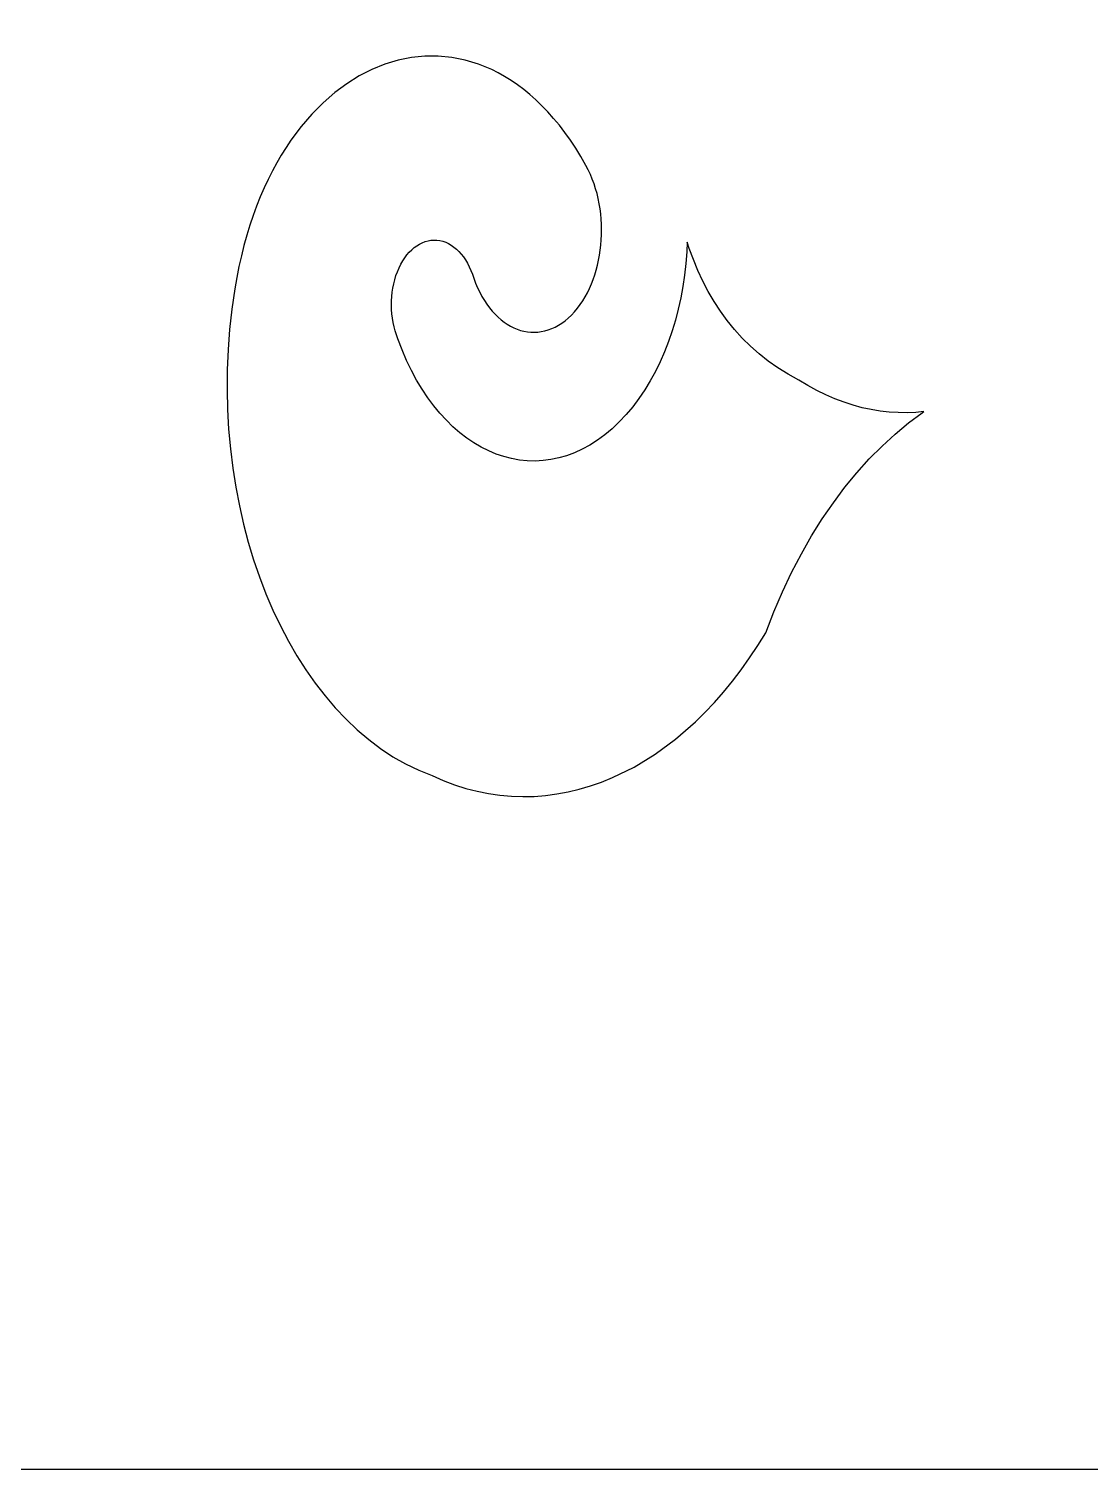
# Model space of a CAD drawing. Header units: centimetres. Extents: x -9.1 to 5.1, y -12.3 to 13.3.
# Drawn here: x -5.335 to -3.776, y 0.688 to 2.802 of the extents above; entities that cross this region are included whole.
import ezdxf

# ---------------------------------------------------------------- set-up
doc = ezdxf.new("R2010")
doc.units = ezdxf.units.CM
doc.header["$MEASUREMENT"] = 0
doc.layers.add('layer 1', color=7, linetype='Continuous')

msp = doc.modelspace()

# ---------------------------------------------------------------- linework, layer by layer
at = {"layer": 'layer 1', "color": 177}
for points, knots in [([(5.08841, 0.68839), (5.08841, 0.68839), (-9.09402, 0.68839), (-9.09402, 0.68839), (-9.09402, 0.68839), (-9.09402, 0.68839), (-9.09402, 13.34418), (-9.09402, 13.34418), (-9.09402, 13.34418), (-9.09402, 13.34418), (5.0911, 13.34418), (5.0911, 13.34418), (5.0911, 13.34418), (5.0911, 13.34418), (5.0911, 0.68839), (5.0911, 0.68839), (5.0911, 0.68839), (5.0911, 0.68839), (5.08841, 0.68839), (5.08841, 0.68839)], [0, 0, 0, 0, 0.1666667, 0.1666667, 0.1666667, 0.1666667, 0.3333333, 0.3333333, 0.3333333, 0.3333333, 0.5, 0.5, 0.5, 0.5, 0.6666667, 0.6666667, 0.6666667, 0.6666667, 1, 1, 1, 1]), ([(-4.02047, 2.24036), (-4.02047, 2.24036), (-4.02307, 2.23862), (-4.02307, 2.23862), (-4.02307, 2.23862), (-4.02307, 2.23862), (-4.04316, 2.22363), (-4.04316, 2.22363), (-4.04316, 2.22363), (-4.04316, 2.22363), (-4.06281, 2.20732), (-4.06281, 2.20732), (-4.06281, 2.20732), (-4.06281, 2.20732), (-4.08202, 2.18971), (-4.08202, 2.18971), (-4.08202, 2.18971), (-4.08202, 2.18971), (-4.10071, 2.17081), (-4.10071, 2.17081), (-4.10071, 2.17081), (-4.10071, 2.17081), (-4.11887, 2.15067), (-4.11887, 2.15067), (-4.11887, 2.15067), (-4.11887, 2.15067), (-4.13646, 2.12927), (-4.13646, 2.12927), (-4.13646, 2.12927), (-4.13646, 2.12927), (-4.15345, 2.10666), (-4.15345, 2.10666), (-4.15345, 2.10666), (-4.15345, 2.10666), (-4.16981, 2.08284), (-4.16981, 2.08284), (-4.16981, 2.08284), (-4.16981, 2.08284), (-4.18551, 2.05785), (-4.18551, 2.05785), (-4.18551, 2.05785), (-4.18551, 2.05785), (-4.20049, 2.03171), (-4.20049, 2.03171), (-4.20049, 2.03171), (-4.20049, 2.03171), (-4.21474, 2.00441), (-4.21474, 2.00441), (-4.21474, 2.00441), (-4.21474, 2.00441), (-4.22822, 1.97601), (-4.22822, 1.97601), (-4.22822, 1.97601), (-4.22822, 1.97601), (-4.2409, 1.9465), (-4.2409, 1.9465), (-4.2409, 1.9465), (-4.2409, 1.9465), (-4.25274, 1.91592), (-4.25274, 1.91592), (-4.25274, 1.91592), (-4.25274, 1.91592), (-4.26435, 1.89702), (-4.26435, 1.89702), (-4.26435, 1.89702), (-4.26435, 1.89702), (-4.27639, 1.87884), (-4.27639, 1.87884), (-4.27639, 1.87884), (-4.27639, 1.87884), (-4.28878, 1.86135), (-4.28878, 1.86135), (-4.28878, 1.86135), (-4.28878, 1.86135), (-4.30155, 1.8446), (-4.30155, 1.8446), (-4.30155, 1.8446), (-4.30155, 1.8446), (-4.31468, 1.82857), (-4.31468, 1.82857), (-4.31468, 1.82857), (-4.31468, 1.82857), (-4.32816, 1.81329), (-4.32816, 1.81329), (-4.32816, 1.81329), (-4.32816, 1.81329), (-4.34194, 1.79876), (-4.34194, 1.79876), (-4.34194, 1.79876), (-4.34194, 1.79876), (-4.35603, 1.78498), (-4.35603, 1.78498), (-4.35603, 1.78498), (-4.35603, 1.78498), (-4.38507, 1.75975), (-4.38507, 1.75975), (-4.38507, 1.75975), (-4.38507, 1.75975), (-4.41512, 1.73765), (-4.41512, 1.73765), (-4.41512, 1.73765), (-4.41512, 1.73765), (-4.44607, 1.71879), (-4.44607, 1.71879), (-4.44607, 1.71879), (-4.44607, 1.71879), (-4.47776, 1.70322), (-4.47776, 1.70322), (-4.47776, 1.70322), (-4.47776, 1.70322), (-4.49385, 1.69669), (-4.49385, 1.69669), (-4.49385, 1.69669), (-4.49385, 1.69669), (-4.51007, 1.69102), (-4.51007, 1.69102), (-4.51007, 1.69102), (-4.51007, 1.69102), (-4.52643, 1.68621), (-4.52643, 1.68621), (-4.52643, 1.68621), (-4.52643, 1.68621), (-4.54289, 1.68226), (-4.54289, 1.68226), (-4.54289, 1.68226), (-4.54289, 1.68226), (-4.55943, 1.6792), (-4.55943, 1.6792), (-4.55943, 1.6792), (-4.55943, 1.6792), (-4.57605, 1.67702), (-4.57605, 1.67702), (-4.57605, 1.67702), (-4.57605, 1.67702), (-4.59272, 1.67573), (-4.59272, 1.67573), (-4.59272, 1.67573), (-4.59272, 1.67573), (-4.60944, 1.67537), (-4.60944, 1.67537), (-4.60944, 1.67537), (-4.60944, 1.67537), (-4.62618, 1.67591), (-4.62618, 1.67591), (-4.62618, 1.67591), (-4.62618, 1.67591), (-4.64293, 1.67738), (-4.64293, 1.67738), (-4.64293, 1.67738), (-4.64293, 1.67738), (-4.65968, 1.67978), (-4.65968, 1.67978), (-4.65968, 1.67978), (-4.65968, 1.67978), (-4.67639, 1.68313), (-4.67639, 1.68313), (-4.67639, 1.68313), (-4.67639, 1.68313), (-4.69305, 1.68743), (-4.69305, 1.68743), (-4.69305, 1.68743), (-4.69305, 1.68743), (-4.70965, 1.69271), (-4.70965, 1.69271), (-4.70965, 1.69271), (-4.70965, 1.69271), (-4.72618, 1.69893), (-4.72618, 1.69893), (-4.72618, 1.69893), (-4.72618, 1.69893), (-4.74262, 1.70616), (-4.74262, 1.70616), (-4.74262, 1.70616), (-4.74262, 1.70616), (-4.76224, 1.71404), (-4.76224, 1.71404), (-4.76224, 1.71404), (-4.76224, 1.71404), (-4.78137, 1.7233), (-4.78137, 1.7233), (-4.78137, 1.7233), (-4.78137, 1.7233), (-4.79999, 1.73391), (-4.79999, 1.73391), (-4.79999, 1.73391), (-4.79999, 1.73391), (-4.81805, 1.74583), (-4.81805, 1.74583), (-4.81805, 1.74583), (-4.81805, 1.74583), (-4.83558, 1.75897), (-4.83558, 1.75897), (-4.83558, 1.75897), (-4.83558, 1.75897), (-4.85252, 1.77332), (-4.85252, 1.77332), (-4.85252, 1.77332), (-4.85252, 1.77332), (-4.86888, 1.78883), (-4.86888, 1.78883), (-4.86888, 1.78883), (-4.86888, 1.78883), (-4.88462, 1.80546), (-4.88462, 1.80546), (-4.88462, 1.80546), (-4.88462, 1.80546), (-4.89974, 1.82315), (-4.89974, 1.82315), (-4.89974, 1.82315), (-4.89974, 1.82315), (-4.91421, 1.84186), (-4.91421, 1.84186), (-4.91421, 1.84186), (-4.91421, 1.84186), (-4.92801, 1.86155), (-4.92801, 1.86155), (-4.92801, 1.86155), (-4.92801, 1.86155), (-4.94113, 1.88216), (-4.94113, 1.88216), (-4.94113, 1.88216), (-4.94113, 1.88216), (-4.95356, 1.90367), (-4.95356, 1.90367), (-4.95356, 1.90367), (-4.95356, 1.90367), (-4.96527, 1.92602), (-4.96527, 1.92602), (-4.96527, 1.92602), (-4.96527, 1.92602), (-4.97623, 1.94915), (-4.97623, 1.94915), (-4.97623, 1.94915), (-4.97623, 1.94915), (-4.98644, 1.97305), (-4.98644, 1.97305), (-4.98644, 1.97305), (-4.98644, 1.97305), (-4.99588, 1.99763), (-4.99588, 1.99763), (-4.99588, 1.99763), (-4.99588, 1.99763), (-5.00452, 2.02289), (-5.00452, 2.02289), (-5.00452, 2.02289), (-5.00452, 2.02289), (-5.01236, 2.04877), (-5.01236, 2.04877), (-5.01236, 2.04877), (-5.01236, 2.04877), (-5.01935, 2.0752), (-5.01935, 2.0752), (-5.01935, 2.0752), (-5.01935, 2.0752), (-5.02551, 2.10216), (-5.02551, 2.10216), (-5.02551, 2.10216), (-5.02551, 2.10216), (-5.03081, 2.12959), (-5.03081, 2.12959), (-5.03081, 2.12959), (-5.03081, 2.12959), (-5.0352, 2.15748), (-5.0352, 2.15748), (-5.0352, 2.15748), (-5.0352, 2.15748), (-5.03871, 2.18574), (-5.03871, 2.18574), (-5.03871, 2.18574), (-5.03871, 2.18574), (-5.04129, 2.21433), (-5.04129, 2.21433), (-5.04129, 2.21433), (-5.04129, 2.21433), (-5.04292, 2.24324), (-5.04292, 2.24324), (-5.04292, 2.24324), (-5.04292, 2.24324), (-5.0436, 2.27239), (-5.0436, 2.27239), (-5.0436, 2.27239), (-5.0436, 2.27239), (-5.04331, 2.30176), (-5.04331, 2.30176), (-5.04331, 2.30176), (-5.04331, 2.30176), (-5.04204, 2.33127), (-5.04204, 2.33127), (-5.04204, 2.33127), (-5.04204, 2.33127), (-5.03972, 2.3609), (-5.03972, 2.3609), (-5.03972, 2.3609), (-5.03972, 2.3609), (-5.0364, 2.39063), (-5.0364, 2.39063), (-5.0364, 2.39063), (-5.0364, 2.39063), (-5.03201, 2.42036), (-5.03201, 2.42036), (-5.03201, 2.42036), (-5.03201, 2.42036), (-5.0292, 2.43686), (-5.0292, 2.43686), (-5.0292, 2.43686), (-5.0292, 2.43686), (-5.02605, 2.45301), (-5.02605, 2.45301), (-5.02605, 2.45301), (-5.02605, 2.45301), (-5.02254, 2.46877), (-5.02254, 2.46877), (-5.02254, 2.46877), (-5.02254, 2.46877), (-5.01871, 2.48417), (-5.01871, 2.48417), (-5.01871, 2.48417), (-5.01871, 2.48417), (-5.01455, 2.49918), (-5.01455, 2.49918), (-5.01455, 2.49918), (-5.01455, 2.49918), (-5.01006, 2.51381), (-5.01006, 2.51381), (-5.01006, 2.51381), (-5.01006, 2.51381), (-5.00528, 2.52806), (-5.00528, 2.52806), (-5.00528, 2.52806), (-5.00528, 2.52806), (-5.00018, 2.54192), (-5.00018, 2.54192), (-5.00018, 2.54192), (-5.00018, 2.54192), (-4.9948, 2.55539), (-4.9948, 2.55539), (-4.9948, 2.55539), (-4.9948, 2.55539), (-4.98915, 2.56847), (-4.98915, 2.56847), (-4.98915, 2.56847), (-4.98915, 2.56847), (-4.98322, 2.58114), (-4.98322, 2.58114), (-4.98322, 2.58114), (-4.98322, 2.58114), (-4.97702, 2.59343), (-4.97702, 2.59343), (-4.97702, 2.59343), (-4.97702, 2.59343), (-4.97057, 2.6053), (-4.97057, 2.6053), (-4.97057, 2.6053), (-4.97057, 2.6053), (-4.96388, 2.61678), (-4.96388, 2.61678), (-4.96388, 2.61678), (-4.96388, 2.61678), (-4.95695, 2.62782), (-4.95695, 2.62782), (-4.95695, 2.62782), (-4.95695, 2.62782), (-4.9498, 2.63847), (-4.9498, 2.63847), (-4.9498, 2.63847), (-4.9498, 2.63847), (-4.93482, 2.65852), (-4.93482, 2.65852), (-4.93482, 2.65852), (-4.93482, 2.65852), (-4.91906, 2.67687), (-4.91906, 2.67687), (-4.91906, 2.67687), (-4.91906, 2.67687), (-4.90258, 2.6935), (-4.90258, 2.6935), (-4.90258, 2.6935), (-4.90258, 2.6935), (-4.88545, 2.7084), (-4.88545, 2.7084), (-4.88545, 2.7084), (-4.88545, 2.7084), (-4.86773, 2.72153), (-4.86773, 2.72153), (-4.86773, 2.72153), (-4.86773, 2.72153), (-4.8495, 2.73287), (-4.8495, 2.73287), (-4.8495, 2.73287), (-4.8495, 2.73287), (-4.83082, 2.74239), (-4.83082, 2.74239), (-4.83082, 2.74239), (-4.83082, 2.74239), (-4.8118, 2.75006), (-4.8118, 2.75006), (-4.8118, 2.75006), (-4.8118, 2.75006), (-4.79248, 2.75587), (-4.79248, 2.75587), (-4.79248, 2.75587), (-4.79248, 2.75587), (-4.77293, 2.75978), (-4.77293, 2.75978), (-4.77293, 2.75978), (-4.77293, 2.75978), (-4.75323, 2.76178), (-4.75323, 2.76178), (-4.75323, 2.76178), (-4.75323, 2.76178), (-4.73346, 2.76183), (-4.73346, 2.76183), (-4.73346, 2.76183), (-4.73346, 2.76183), (-4.71369, 2.75991), (-4.71369, 2.75991), (-4.71369, 2.75991), (-4.71369, 2.75991), (-4.69399, 2.756), (-4.69399, 2.756), (-4.69399, 2.756), (-4.69399, 2.756), (-4.67444, 2.75006), (-4.67444, 2.75006), (-4.67444, 2.75006), (-4.67444, 2.75006), (-4.65508, 2.74209), (-4.65508, 2.74209), (-4.65508, 2.74209), (-4.65508, 2.74209), (-4.64552, 2.73731), (-4.64552, 2.73731), (-4.64552, 2.73731), (-4.64552, 2.73731), (-4.63603, 2.73202), (-4.63603, 2.73202), (-4.63603, 2.73202), (-4.63603, 2.73202), (-4.62662, 2.72621), (-4.62662, 2.72621), (-4.62662, 2.72621), (-4.62662, 2.72621), (-4.61732, 2.71988), (-4.61732, 2.71988), (-4.61732, 2.71988), (-4.61732, 2.71988), (-4.60812, 2.713), (-4.60812, 2.713), (-4.60812, 2.713), (-4.60812, 2.713), (-4.59906, 2.7056), (-4.59906, 2.7056), (-4.59906, 2.7056), (-4.59906, 2.7056), (-4.5901, 2.69767), (-4.5901, 2.69767), (-4.5901, 2.69767), (-4.5901, 2.69767), (-4.58129, 2.68918), (-4.58129, 2.68918), (-4.58129, 2.68918), (-4.58129, 2.68918), (-4.57263, 2.68016), (-4.57263, 2.68016), (-4.57263, 2.68016), (-4.57263, 2.68016), (-4.5641, 2.67058), (-4.5641, 2.67058), (-4.5641, 2.67058), (-4.5641, 2.67058), (-4.55574, 2.66047), (-4.55574, 2.66047), (-4.55574, 2.66047), (-4.55574, 2.66047), (-4.54756, 2.6498), (-4.54756, 2.6498), (-4.54756, 2.6498), (-4.54756, 2.6498), (-4.53956, 2.63856), (-4.53956, 2.63856), (-4.53956, 2.63856), (-4.53956, 2.63856), (-4.53174, 2.62677), (-4.53174, 2.62677), (-4.53174, 2.62677), (-4.53174, 2.62677), (-4.52412, 2.61443), (-4.52412, 2.61443), (-4.52412, 2.61443), (-4.52412, 2.61443), (-4.51672, 2.6015), (-4.51672, 2.6015), (-4.51672, 2.6015), (-4.51672, 2.6015), (-4.51332, 2.59503), (-4.51332, 2.59503), (-4.51332, 2.59503), (-4.51332, 2.59503), (-4.5102, 2.58835), (-4.5102, 2.58835), (-4.5102, 2.58835), (-4.5102, 2.58835), (-4.50736, 2.58152), (-4.50736, 2.58152), (-4.50736, 2.58152), (-4.50736, 2.58152), (-4.50478, 2.57454), (-4.50478, 2.57454), (-4.50478, 2.57454), (-4.50478, 2.57454), (-4.50249, 2.56742), (-4.50249, 2.56742), (-4.50249, 2.56742), (-4.50249, 2.56742), (-4.50046, 2.56018), (-4.50046, 2.56018), (-4.50046, 2.56018), (-4.50046, 2.56018), (-4.49871, 2.55285), (-4.49871, 2.55285), (-4.49871, 2.55285), (-4.49871, 2.55285), (-4.49724, 2.54541), (-4.49724, 2.54541), (-4.49724, 2.54541), (-4.49724, 2.54541), (-4.49601, 2.53791), (-4.49601, 2.53791), (-4.49601, 2.53791), (-4.49601, 2.53791), (-4.49504, 2.53035), (-4.49504, 2.53035), (-4.49504, 2.53035), (-4.49504, 2.53035), (-4.49436, 2.52276), (-4.49436, 2.52276), (-4.49436, 2.52276), (-4.49436, 2.52276), (-4.49392, 2.51514), (-4.49392, 2.51514), (-4.49392, 2.51514), (-4.49392, 2.51514), (-4.49376, 2.5075), (-4.49376, 2.5075), (-4.49376, 2.5075), (-4.49376, 2.5075), (-4.49385, 2.49989), (-4.49385, 2.49989), (-4.49385, 2.49989), (-4.49385, 2.49989), (-4.49419, 2.49229), (-4.49419, 2.49229), (-4.49419, 2.49229), (-4.49419, 2.49229), (-4.49479, 2.48473), (-4.49479, 2.48473), (-4.49479, 2.48473), (-4.49479, 2.48473), (-4.49565, 2.47723), (-4.49565, 2.47723), (-4.49565, 2.47723), (-4.49565, 2.47723), (-4.49675, 2.46979), (-4.49675, 2.46979), (-4.49675, 2.46979), (-4.49675, 2.46979), (-4.49811, 2.46244), (-4.49811, 2.46244), (-4.49811, 2.46244), (-4.49811, 2.46244), (-4.49971, 2.45519), (-4.49971, 2.45519), (-4.49971, 2.45519), (-4.49971, 2.45519), (-4.50157, 2.44808), (-4.50157, 2.44808), (-4.50157, 2.44808), (-4.50157, 2.44808), (-4.50367, 2.44108), (-4.50367, 2.44108), (-4.50367, 2.44108), (-4.50367, 2.44108), (-4.50602, 2.43425), (-4.50602, 2.43425), (-4.50602, 2.43425), (-4.50602, 2.43425), (-4.50861, 2.42757), (-4.50861, 2.42757), (-4.50861, 2.42757), (-4.50861, 2.42757), (-4.51145, 2.42107), (-4.51145, 2.42107), (-4.51145, 2.42107), (-4.51145, 2.42107), (-4.51452, 2.41479), (-4.51452, 2.41479), (-4.51452, 2.41479), (-4.51452, 2.41479), (-4.51782, 2.40871), (-4.51782, 2.40871), (-4.51782, 2.40871), (-4.51782, 2.40871), (-4.52137, 2.40285), (-4.52137, 2.40285), (-4.52137, 2.40285), (-4.52137, 2.40285), (-4.52517, 2.39725), (-4.52517, 2.39725), (-4.52517, 2.39725), (-4.52517, 2.39725), (-4.52918, 2.3919), (-4.52918, 2.3919), (-4.52918, 2.3919), (-4.52918, 2.3919), (-4.53343, 2.38684), (-4.53343, 2.38684), (-4.53343, 2.38684), (-4.53343, 2.38684), (-4.53792, 2.38206), (-4.53792, 2.38206), (-4.53792, 2.38206), (-4.53792, 2.38206), (-4.54257, 2.37767), (-4.54257, 2.37767), (-4.54257, 2.37767), (-4.54257, 2.37767), (-4.54732, 2.37369), (-4.54732, 2.37369), (-4.54732, 2.37369), (-4.54732, 2.37369), (-4.55213, 2.37015), (-4.55213, 2.37015), (-4.55213, 2.37015), (-4.55213, 2.37015), (-4.55703, 2.36703), (-4.55703, 2.36703), (-4.55703, 2.36703), (-4.55703, 2.36703), (-4.56199, 2.36433), (-4.56199, 2.36433), (-4.56199, 2.36433), (-4.56199, 2.36433), (-4.567, 2.36204), (-4.567, 2.36204), (-4.567, 2.36204), (-4.567, 2.36204), (-4.57205, 2.36017), (-4.57205, 2.36017), (-4.57205, 2.36017), (-4.57205, 2.36017), (-4.57714, 2.35871), (-4.57714, 2.35871), (-4.57714, 2.35871), (-4.57714, 2.35871), (-4.58225, 2.35766), (-4.58225, 2.35766), (-4.58225, 2.35766), (-4.58225, 2.35766), (-4.58735, 2.35699), (-4.58735, 2.35699), (-4.58735, 2.35699), (-4.58735, 2.35699), (-4.59247, 2.35673), (-4.59247, 2.35673), (-4.59247, 2.35673), (-4.59247, 2.35673), (-4.59756, 2.35687), (-4.59756, 2.35687), (-4.59756, 2.35687), (-4.59756, 2.35687), (-4.60266, 2.35738), (-4.60266, 2.35738), (-4.60266, 2.35738), (-4.60266, 2.35738), (-4.6077, 2.35829), (-4.6077, 2.35829), (-4.6077, 2.35829), (-4.6077, 2.35829), (-4.61272, 2.35957), (-4.61272, 2.35957), (-4.61272, 2.35957), (-4.61272, 2.35957), (-4.61767, 2.36124), (-4.61767, 2.36124), (-4.61767, 2.36124), (-4.61767, 2.36124), (-4.62257, 2.36328), (-4.62257, 2.36328), (-4.62257, 2.36328), (-4.62257, 2.36328), (-4.62738, 2.36568), (-4.62738, 2.36568), (-4.62738, 2.36568), (-4.62738, 2.36568), (-4.63212, 2.36845), (-4.63212, 2.36845), (-4.63212, 2.36845), (-4.63212, 2.36845), (-4.63677, 2.37159), (-4.63677, 2.37159), (-4.63677, 2.37159), (-4.63677, 2.37159), (-4.64131, 2.37508), (-4.64131, 2.37508), (-4.64131, 2.37508), (-4.64131, 2.37508), (-4.64573, 2.37893), (-4.64573, 2.37893), (-4.64573, 2.37893), (-4.64573, 2.37893), (-4.65003, 2.38311), (-4.65003, 2.38311), (-4.65003, 2.38311), (-4.65003, 2.38311), (-4.65421, 2.38766), (-4.65421, 2.38766), (-4.65421, 2.38766), (-4.65421, 2.38766), (-4.65823, 2.39254), (-4.65823, 2.39254), (-4.65823, 2.39254), (-4.65823, 2.39254), (-4.66209, 2.39776), (-4.66209, 2.39776), (-4.66209, 2.39776), (-4.66209, 2.39776), (-4.66579, 2.40331), (-4.66579, 2.40331), (-4.66579, 2.40331), (-4.66579, 2.40331), (-4.66932, 2.4092), (-4.66932, 2.4092), (-4.66932, 2.4092), (-4.66932, 2.4092), (-4.67265, 2.41541), (-4.67265, 2.41541), (-4.67265, 2.41541), (-4.67265, 2.41541), (-4.67579, 2.42195), (-4.67579, 2.42195), (-4.67579, 2.42195), (-4.67579, 2.42195), (-4.67873, 2.42881), (-4.67873, 2.42881), (-4.67873, 2.42881), (-4.67873, 2.42881), (-4.68143, 2.43597), (-4.68143, 2.43597), (-4.68143, 2.43597), (-4.68143, 2.43597), (-4.68336, 2.4419), (-4.68336, 2.4419), (-4.68336, 2.4419), (-4.68336, 2.4419), (-4.68555, 2.44756), (-4.68555, 2.44756), (-4.68555, 2.44756), (-4.68555, 2.44756), (-4.68798, 2.45294), (-4.68798, 2.45294), (-4.68798, 2.45294), (-4.68798, 2.45294), (-4.69063, 2.45804), (-4.69063, 2.45804), (-4.69063, 2.45804), (-4.69063, 2.45804), (-4.69349, 2.46283), (-4.69349, 2.46283), (-4.69349, 2.46283), (-4.69349, 2.46283), (-4.69655, 2.46731), (-4.69655, 2.46731), (-4.69655, 2.46731), (-4.69655, 2.46731), (-4.6998, 2.47145), (-4.6998, 2.47145), (-4.6998, 2.47145), (-4.6998, 2.47145), (-4.70324, 2.47527), (-4.70324, 2.47527), (-4.70324, 2.47527), (-4.70324, 2.47527), (-4.70681, 2.47872), (-4.70681, 2.47872), (-4.70681, 2.47872), (-4.70681, 2.47872), (-4.71056, 2.4818), (-4.71056, 2.4818), (-4.71056, 2.4818), (-4.71056, 2.4818), (-4.71445, 2.4845), (-4.71445, 2.4845), (-4.71445, 2.4845), (-4.71445, 2.4845), (-4.71845, 2.48682), (-4.71845, 2.48682), (-4.71845, 2.48682), (-4.71845, 2.48682), (-4.72256, 2.48872), (-4.72256, 2.48872), (-4.72256, 2.48872), (-4.72256, 2.48872), (-4.72678, 2.4902), (-4.72678, 2.4902), (-4.72678, 2.4902), (-4.72678, 2.4902), (-4.7311, 2.49125), (-4.7311, 2.49125), (-4.7311, 2.49125), (-4.7311, 2.49125), (-4.73547, 2.49186), (-4.73547, 2.49186), (-4.73547, 2.49186), (-4.73547, 2.49186), (-4.73987, 2.49201), (-4.73987, 2.49201), (-4.73987, 2.49201), (-4.73987, 2.49201), (-4.74423, 2.4917), (-4.74423, 2.4917), (-4.74423, 2.4917), (-4.74423, 2.4917), (-4.74854, 2.49096), (-4.74854, 2.49096), (-4.74854, 2.49096), (-4.74854, 2.49096), (-4.75277, 2.48978), (-4.75277, 2.48978), (-4.75277, 2.48978), (-4.75277, 2.48978), (-4.75693, 2.48817), (-4.75693, 2.48817), (-4.75693, 2.48817), (-4.75693, 2.48817), (-4.76099, 2.48615), (-4.76099, 2.48615), (-4.76099, 2.48615), (-4.76099, 2.48615), (-4.76496, 2.48373), (-4.76496, 2.48373), (-4.76496, 2.48373), (-4.76496, 2.48373), (-4.76877, 2.48093), (-4.76877, 2.48093), (-4.76877, 2.48093), (-4.76877, 2.48093), (-4.77247, 2.47773), (-4.77247, 2.47773), (-4.77247, 2.47773), (-4.77247, 2.47773), (-4.77602, 2.47418), (-4.77602, 2.47418), (-4.77602, 2.47418), (-4.77602, 2.47418), (-4.7794, 2.47025), (-4.7794, 2.47025), (-4.7794, 2.47025), (-4.7794, 2.47025), (-4.78262, 2.46598), (-4.78262, 2.46598), (-4.78262, 2.46598), (-4.78262, 2.46598), (-4.78563, 2.46138), (-4.78563, 2.46138), (-4.78563, 2.46138), (-4.78563, 2.46138), (-4.78845, 2.45644), (-4.78845, 2.45644), (-4.78845, 2.45644), (-4.78845, 2.45644), (-4.79105, 2.45121), (-4.79105, 2.45121), (-4.79105, 2.45121), (-4.79105, 2.45121), (-4.79344, 2.44565), (-4.79344, 2.44565), (-4.79344, 2.44565), (-4.79344, 2.44565), (-4.79555, 2.43986), (-4.79555, 2.43986), (-4.79555, 2.43986), (-4.79555, 2.43986), (-4.79738, 2.43391), (-4.79738, 2.43391), (-4.79738, 2.43391), (-4.79738, 2.43391), (-4.79891, 2.42785), (-4.79891, 2.42785), (-4.79891, 2.42785), (-4.79891, 2.42785), (-4.80015, 2.42166), (-4.80015, 2.42166), (-4.80015, 2.42166), (-4.80015, 2.42166), (-4.80111, 2.41539), (-4.80111, 2.41539), (-4.80111, 2.41539), (-4.80111, 2.41539), (-4.80179, 2.40906), (-4.80179, 2.40906), (-4.80179, 2.40906), (-4.80179, 2.40906), (-4.80218, 2.40269), (-4.80218, 2.40269), (-4.80218, 2.40269), (-4.80218, 2.40269), (-4.80226, 2.3963), (-4.80226, 2.3963), (-4.80226, 2.3963), (-4.80226, 2.3963), (-4.80209, 2.38991), (-4.80209, 2.38991), (-4.80209, 2.38991), (-4.80209, 2.38991), (-4.8016, 2.38355), (-4.8016, 2.38355), (-4.8016, 2.38355), (-4.8016, 2.38355), (-4.80083, 2.37724), (-4.80083, 2.37724), (-4.80083, 2.37724), (-4.80083, 2.37724), (-4.79979, 2.37102), (-4.79979, 2.37102), (-4.79979, 2.37102), (-4.79979, 2.37102), (-4.79844, 2.36487), (-4.79844, 2.36487), (-4.79844, 2.36487), (-4.79844, 2.36487), (-4.79681, 2.35886), (-4.79681, 2.35886), (-4.79681, 2.35886), (-4.79681, 2.35886), (-4.79491, 2.35297), (-4.79491, 2.35297), (-4.79491, 2.35297), (-4.79491, 2.35297), (-4.7927, 2.34726), (-4.7927, 2.34726), (-4.7927, 2.34726), (-4.7927, 2.34726), (-4.78655, 2.33102), (-4.78655, 2.33102), (-4.78655, 2.33102), (-4.78655, 2.33102), (-4.77992, 2.3155), (-4.77992, 2.3155), (-4.77992, 2.3155), (-4.77992, 2.3155), (-4.77282, 2.30071), (-4.77282, 2.30071), (-4.77282, 2.30071), (-4.77282, 2.30071), (-4.76527, 2.28664), (-4.76527, 2.28664), (-4.76527, 2.28664), (-4.76527, 2.28664), (-4.75729, 2.2733), (-4.75729, 2.2733), (-4.75729, 2.2733), (-4.75729, 2.2733), (-4.74891, 2.26073), (-4.74891, 2.26073), (-4.74891, 2.26073), (-4.74891, 2.26073), (-4.74016, 2.24891), (-4.74016, 2.24891), (-4.74016, 2.24891), (-4.74016, 2.24891), (-4.73105, 2.23784), (-4.73105, 2.23784), (-4.73105, 2.23784), (-4.73105, 2.23784), (-4.72162, 2.22757), (-4.72162, 2.22757), (-4.72162, 2.22757), (-4.72162, 2.22757), (-4.71187, 2.21807), (-4.71187, 2.21807), (-4.71187, 2.21807), (-4.71187, 2.21807), (-4.70184, 2.20936), (-4.70184, 2.20936), (-4.70184, 2.20936), (-4.70184, 2.20936), (-4.69156, 2.20145), (-4.69156, 2.20145), (-4.69156, 2.20145), (-4.69156, 2.20145), (-4.68105, 2.19436), (-4.68105, 2.19436), (-4.68105, 2.19436), (-4.68105, 2.19436), (-4.67032, 2.18809), (-4.67032, 2.18809), (-4.67032, 2.18809), (-4.67032, 2.18809), (-4.6594, 2.18263), (-4.6594, 2.18263), (-4.6594, 2.18263), (-4.6594, 2.18263), (-4.64832, 2.17803), (-4.64832, 2.17803), (-4.64832, 2.17803), (-4.64832, 2.17803), (-4.63708, 2.17425), (-4.63708, 2.17425), (-4.63708, 2.17425), (-4.63708, 2.17425), (-4.62575, 2.17134), (-4.62575, 2.17134), (-4.62575, 2.17134), (-4.62575, 2.17134), (-4.61431, 2.16929), (-4.61431, 2.16929), (-4.61431, 2.16929), (-4.61431, 2.16929), (-4.60281, 2.16811), (-4.60281, 2.16811), (-4.60281, 2.16811), (-4.60281, 2.16811), (-4.59125, 2.16781), (-4.59125, 2.16781), (-4.59125, 2.16781), (-4.59125, 2.16781), (-4.57966, 2.1684), (-4.57966, 2.1684), (-4.57966, 2.1684), (-4.57966, 2.1684), (-4.56809, 2.1699), (-4.56809, 2.1699), (-4.56809, 2.1699), (-4.56809, 2.1699), (-4.55653, 2.17229), (-4.55653, 2.17229), (-4.55653, 2.17229), (-4.55653, 2.17229), (-4.54502, 2.1756), (-4.54502, 2.1756), (-4.54502, 2.1756), (-4.54502, 2.1756), (-4.53358, 2.17985), (-4.53358, 2.17985), (-4.53358, 2.17985), (-4.53358, 2.17985), (-4.52223, 2.18501), (-4.52223, 2.18501), (-4.52223, 2.18501), (-4.52223, 2.18501), (-4.51101, 2.19112), (-4.51101, 2.19112), (-4.51101, 2.19112), (-4.51101, 2.19112), (-4.49992, 2.19819), (-4.49992, 2.19819), (-4.49992, 2.19819), (-4.49992, 2.19819), (-4.489, 2.20621), (-4.489, 2.20621), (-4.489, 2.20621), (-4.489, 2.20621), (-4.47825, 2.21521), (-4.47825, 2.21521), (-4.47825, 2.21521), (-4.47825, 2.21521), (-4.46773, 2.22518), (-4.46773, 2.22518), (-4.46773, 2.22518), (-4.46773, 2.22518), (-4.45758, 2.23598), (-4.45758, 2.23598), (-4.45758, 2.23598), (-4.45758, 2.23598), (-4.44795, 2.24746), (-4.44795, 2.24746), (-4.44795, 2.24746), (-4.44795, 2.24746), (-4.43886, 2.25955), (-4.43886, 2.25955), (-4.43886, 2.25955), (-4.43886, 2.25955), (-4.43027, 2.27225), (-4.43027, 2.27225), (-4.43027, 2.27225), (-4.43027, 2.27225), (-4.42223, 2.28549), (-4.42223, 2.28549), (-4.42223, 2.28549), (-4.42223, 2.28549), (-4.41475, 2.29926), (-4.41475, 2.29926), (-4.41475, 2.29926), (-4.41475, 2.29926), (-4.40777, 2.31351), (-4.40777, 2.31351), (-4.40777, 2.31351), (-4.40777, 2.31351), (-4.40137, 2.32821), (-4.40137, 2.32821), (-4.40137, 2.32821), (-4.40137, 2.32821), (-4.3955, 2.34332), (-4.3955, 2.34332), (-4.3955, 2.34332), (-4.3955, 2.34332), (-4.39017, 2.35882), (-4.39017, 2.35882), (-4.39017, 2.35882), (-4.39017, 2.35882), (-4.38541, 2.37464), (-4.38541, 2.37464), (-4.38541, 2.37464), (-4.38541, 2.37464), (-4.38121, 2.39078), (-4.38121, 2.39078), (-4.38121, 2.39078), (-4.38121, 2.39078), (-4.37757, 2.40717), (-4.37757, 2.40717), (-4.37757, 2.40717), (-4.37757, 2.40717), (-4.3745, 2.42381), (-4.3745, 2.42381), (-4.3745, 2.42381), (-4.3745, 2.42381), (-4.37199, 2.44065), (-4.37199, 2.44065), (-4.37199, 2.44065), (-4.37199, 2.44065), (-4.37005, 2.45763), (-4.37005, 2.45763), (-4.37005, 2.45763), (-4.37005, 2.45763), (-4.36869, 2.47475), (-4.36869, 2.47475), (-4.36869, 2.47475), (-4.36869, 2.47475), (-4.36804, 2.48903), (-4.36804, 2.48903), (-4.36804, 2.48903), (-4.36804, 2.48903), (-4.36498, 2.47957), (-4.36498, 2.47957), (-4.36498, 2.47957), (-4.36498, 2.47957), (-4.35895, 2.46328), (-4.35895, 2.46328), (-4.35895, 2.46328), (-4.35895, 2.46328), (-4.3523, 2.44734), (-4.3523, 2.44734), (-4.3523, 2.44734), (-4.3523, 2.44734), (-4.34502, 2.43178), (-4.34502, 2.43178), (-4.34502, 2.43178), (-4.34502, 2.43178), (-4.33705, 2.41665), (-4.33705, 2.41665), (-4.33705, 2.41665), (-4.33705, 2.41665), (-4.32844, 2.40195), (-4.32844, 2.40195), (-4.32844, 2.40195), (-4.32844, 2.40195), (-4.31917, 2.38774), (-4.31917, 2.38774), (-4.31917, 2.38774), (-4.31917, 2.38774), (-4.30921, 2.37403), (-4.30921, 2.37403), (-4.30921, 2.37403), (-4.30921, 2.37403), (-4.29857, 2.36087), (-4.29857, 2.36087), (-4.29857, 2.36087), (-4.29857, 2.36087), (-4.28725, 2.34828), (-4.28725, 2.34828), (-4.28725, 2.34828), (-4.28725, 2.34828), (-4.27522, 2.3363), (-4.27522, 2.3363), (-4.27522, 2.3363), (-4.27522, 2.3363), (-4.26248, 2.32496), (-4.26248, 2.32496), (-4.26248, 2.32496), (-4.26248, 2.32496), (-4.24903, 2.31429), (-4.24903, 2.31429), (-4.24903, 2.31429), (-4.24903, 2.31429), (-4.23485, 2.30431), (-4.23485, 2.30431), (-4.23485, 2.30431), (-4.23485, 2.30431), (-4.21998, 2.29507), (-4.21998, 2.29507), (-4.21998, 2.29507), (-4.21998, 2.29507), (-4.20434, 2.28661), (-4.20434, 2.28661), (-4.20434, 2.28661), (-4.20434, 2.28661), (-4.19107, 2.27854), (-4.19107, 2.27854), (-4.19107, 2.27854), (-4.19107, 2.27854), (-4.17777, 2.27124), (-4.17777, 2.27124), (-4.17777, 2.27124), (-4.17777, 2.27124), (-4.16444, 2.26472), (-4.16444, 2.26472), (-4.16444, 2.26472), (-4.16444, 2.26472), (-4.15113, 2.25894), (-4.15113, 2.25894), (-4.15113, 2.25894), (-4.15113, 2.25894), (-4.13779, 2.25392), (-4.13779, 2.25392), (-4.13779, 2.25392), (-4.13779, 2.25392), (-4.12448, 2.24963), (-4.12448, 2.24963), (-4.12448, 2.24963), (-4.12448, 2.24963), (-4.11121, 2.24606), (-4.11121, 2.24606), (-4.11121, 2.24606), (-4.11121, 2.24606), (-4.09793, 2.24321), (-4.09793, 2.24321), (-4.09793, 2.24321), (-4.09793, 2.24321), (-4.08471, 2.24106), (-4.08471, 2.24106), (-4.08471, 2.24106), (-4.08471, 2.24106), (-4.07153, 2.23959), (-4.07153, 2.23959), (-4.07153, 2.23959), (-4.07153, 2.23959), (-4.05842, 2.23881), (-4.05842, 2.23881), (-4.05842, 2.23881), (-4.05842, 2.23881), (-4.04538, 2.23869), (-4.04538, 2.23869), (-4.04538, 2.23869), (-4.04538, 2.23869), (-4.03241, 2.23924), (-4.03241, 2.23924), (-4.03241, 2.23924), (-4.03241, 2.23924), (-4.02047, 2.24036), (-4.02047, 2.24036)], [0, 0, 0, 0, 0.0031646, 0.0031646, 0.0031646, 0.0031646, 0.0063291, 0.0063291, 0.0063291, 0.0063291, 0.0094937, 0.0094937, 0.0094937, 0.0094937, 0.0126582, 0.0126582, 0.0126582, 0.0126582, 0.0158228, 0.0158228, 0.0158228, 0.0158228, 0.0189873, 0.0189873, 0.0189873, 0.0189873, 0.0221519, 0.0221519, 0.0221519, 0.0221519, 0.0253165, 0.0253165, 0.0253165, 0.0253165, 0.028481, 0.028481, 0.028481, 0.028481, 0.0316456, 0.0316456, 0.0316456, 0.0316456, 0.0348101, 0.0348101, 0.0348101, 0.0348101, 0.0379747, 0.0379747, 0.0379747, 0.0379747, 0.0411392, 0.0411392, 0.0411392, 0.0411392, 0.0443038, 0.0443038, 0.0443038, 0.0443038, 0.0474684, 0.0474684, 0.0474684, 0.0474684, 0.0506329, 0.0506329, 0.0506329, 0.0506329, 0.0537975, 0.0537975, 0.0537975, 0.0537975, 0.056962, 0.056962, 0.056962, 0.056962, 0.0601266, 0.0601266, 0.0601266, 0.0601266, 0.0632911, 0.0632911, 0.0632911, 0.0632911, 0.0664557, 0.0664557, 0.0664557, 0.0664557, 0.0696203, 0.0696203, 0.0696203, 0.0696203, 0.0727848, 0.0727848, 0.0727848, 0.0727848, 0.0759494, 0.0759494, 0.0759494, 0.0759494, 0.0791139, 0.0791139, 0.0791139, 0.0791139, 0.0822785, 0.0822785, 0.0822785, 0.0822785, 0.085443, 0.085443, 0.085443, 0.085443, 0.0886076, 0.0886076, 0.0886076, 0.0886076, 0.0917722, 0.0917722, 0.0917722, 0.0917722, 0.0949367, 0.0949367, 0.0949367, 0.0949367, 0.0981013, 0.0981013, 0.0981013, 0.0981013, 0.1012658, 0.1012658, 0.1012658, 0.1012658, 0.1044304, 0.1044304, 0.1044304, 0.1044304, 0.1075949, 0.1075949, 0.1075949, 0.1075949, 0.1107595, 0.1107595, 0.1107595, 0.1107595, 0.1139241, 0.1139241, 0.1139241, 0.1139241, 0.1170886, 0.1170886, 0.1170886, 0.1170886, 0.1202532, 0.1202532, 0.1202532, 0.1202532, 0.1234177, 0.1234177, 0.1234177, 0.1234177, 0.1265823, 0.1265823, 0.1265823, 0.1265823, 0.1297468, 0.1297468, 0.1297468, 0.1297468, 0.1329114, 0.1329114, 0.1329114, 0.1329114, 0.1360759, 0.1360759, 0.1360759, 0.1360759, 0.1392405, 0.1392405, 0.1392405, 0.1392405, 0.1424051, 0.1424051, 0.1424051, 0.1424051, 0.1455696, 0.1455696, 0.1455696, 0.1455696, 0.1487342, 0.1487342, 0.1487342, 0.1487342, 0.1518987, 0.1518987, 0.1518987, 0.1518987, 0.1550633, 0.1550633, 0.1550633, 0.1550633, 0.1582278, 0.1582278, 0.1582278, 0.1582278, 0.1613924, 0.1613924, 0.1613924, 0.1613924, 0.164557, 0.164557, 0.164557, 0.164557, 0.1677215, 0.1677215, 0.1677215, 0.1677215, 0.1708861, 0.1708861, 0.1708861, 0.1708861, 0.1740506, 0.1740506, 0.1740506, 0.1740506, 0.1772152, 0.1772152, 0.1772152, 0.1772152, 0.1803797, 0.1803797, 0.1803797, 0.1803797, 0.1835443, 0.1835443, 0.1835443, 0.1835443, 0.1867089, 0.1867089, 0.1867089, 0.1867089, 0.1898734, 0.1898734, 0.1898734, 0.1898734, 0.193038, 0.193038, 0.193038, 0.193038, 0.1962025, 0.1962025, 0.1962025, 0.1962025, 0.1993671, 0.1993671, 0.1993671, 0.1993671, 0.2025316, 0.2025316, 0.2025316, 0.2025316, 0.2056962, 0.2056962, 0.2056962, 0.2056962, 0.2088608, 0.2088608, 0.2088608, 0.2088608, 0.2120253, 0.2120253, 0.2120253, 0.2120253, 0.2151899, 0.2151899, 0.2151899, 0.2151899, 0.2183544, 0.2183544, 0.2183544, 0.2183544, 0.221519, 0.221519, 0.221519, 0.221519, 0.2246835, 0.2246835, 0.2246835, 0.2246835, 0.2278481, 0.2278481, 0.2278481, 0.2278481, 0.2310127, 0.2310127, 0.2310127, 0.2310127, 0.2341772, 0.2341772, 0.2341772, 0.2341772, 0.2373418, 0.2373418, 0.2373418, 0.2373418, 0.2405063, 0.2405063, 0.2405063, 0.2405063, 0.2436709, 0.2436709, 0.2436709, 0.2436709, 0.2468354, 0.2468354, 0.2468354, 0.2468354, 0.25, 0.25, 0.25, 0.25, 0.2531646, 0.2531646, 0.2531646, 0.2531646, 0.2563291, 0.2563291, 0.2563291, 0.2563291, 0.2594937, 0.2594937, 0.2594937, 0.2594937, 0.2626582, 0.2626582, 0.2626582, 0.2626582, 0.2658228, 0.2658228, 0.2658228, 0.2658228, 0.2689873, 0.2689873, 0.2689873, 0.2689873, 0.2721519, 0.2721519, 0.2721519, 0.2721519, 0.2753165, 0.2753165, 0.2753165, 0.2753165, 0.278481, 0.278481, 0.278481, 0.278481, 0.2816456, 0.2816456, 0.2816456, 0.2816456, 0.2848101, 0.2848101, 0.2848101, 0.2848101, 0.2879747, 0.2879747, 0.2879747, 0.2879747, 0.2911392, 0.2911392, 0.2911392, 0.2911392, 0.2943038, 0.2943038, 0.2943038, 0.2943038, 0.2974684, 0.2974684, 0.2974684, 0.2974684, 0.3006329, 0.3006329, 0.3006329, 0.3006329, 0.3037975, 0.3037975, 0.3037975, 0.3037975, 0.306962, 0.306962, 0.306962, 0.306962, 0.3101266, 0.3101266, 0.3101266, 0.3101266, 0.3132911, 0.3132911, 0.3132911, 0.3132911, 0.3164557, 0.3164557, 0.3164557, 0.3164557, 0.3196203, 0.3196203, 0.3196203, 0.3196203, 0.3227848, 0.3227848, 0.3227848, 0.3227848, 0.3259494, 0.3259494, 0.3259494, 0.3259494, 0.3291139, 0.3291139, 0.3291139, 0.3291139, 0.3322785, 0.3322785, 0.3322785, 0.3322785, 0.335443, 0.335443, 0.335443, 0.335443, 0.3386076, 0.3386076, 0.3386076, 0.3386076, 0.3417722, 0.3417722, 0.3417722, 0.3417722, 0.3449367, 0.3449367, 0.3449367, 0.3449367, 0.3481013, 0.3481013, 0.3481013, 0.3481013, 0.3512658, 0.3512658, 0.3512658, 0.3512658, 0.3544304, 0.3544304, 0.3544304, 0.3544304, 0.3575949, 0.3575949, 0.3575949, 0.3575949, 0.3607595, 0.3607595, 0.3607595, 0.3607595, 0.3639241, 0.3639241, 0.3639241, 0.3639241, 0.3670886, 0.3670886, 0.3670886, 0.3670886, 0.3702532, 0.3702532, 0.3702532, 0.3702532, 0.3734177, 0.3734177, 0.3734177, 0.3734177, 0.3765823, 0.3765823, 0.3765823, 0.3765823, 0.3797468, 0.3797468, 0.3797468, 0.3797468, 0.3829114, 0.3829114, 0.3829114, 0.3829114, 0.3860759, 0.3860759, 0.3860759, 0.3860759, 0.3892405, 0.3892405, 0.3892405, 0.3892405, 0.3924051, 0.3924051, 0.3924051, 0.3924051, 0.3955696, 0.3955696, 0.3955696, 0.3955696, 0.3987342, 0.3987342, 0.3987342, 0.3987342, 0.4018987, 0.4018987, 0.4018987, 0.4018987, 0.4050633, 0.4050633, 0.4050633, 0.4050633, 0.4082278, 0.4082278, 0.4082278, 0.4082278, 0.4113924, 0.4113924, 0.4113924, 0.4113924, 0.414557, 0.414557, 0.414557, 0.414557, 0.4177215, 0.4177215, 0.4177215, 0.4177215, 0.4208861, 0.4208861, 0.4208861, 0.4208861, 0.4240506, 0.4240506, 0.4240506, 0.4240506, 0.4272152, 0.4272152, 0.4272152, 0.4272152, 0.4303797, 0.4303797, 0.4303797, 0.4303797, 0.4335443, 0.4335443, 0.4335443, 0.4335443, 0.4367089, 0.4367089, 0.4367089, 0.4367089, 0.4398734, 0.4398734, 0.4398734, 0.4398734, 0.443038, 0.443038, 0.443038, 0.443038, 0.4462025, 0.4462025, 0.4462025, 0.4462025, 0.4493671, 0.4493671, 0.4493671, 0.4493671, 0.4525316, 0.4525316, 0.4525316, 0.4525316, 0.4556962, 0.4556962, 0.4556962, 0.4556962, 0.4588608, 0.4588608, 0.4588608, 0.4588608, 0.4620253, 0.4620253, 0.4620253, 0.4620253, 0.4651899, 0.4651899, 0.4651899, 0.4651899, 0.4683544, 0.4683544, 0.4683544, 0.4683544, 0.471519, 0.471519, 0.471519, 0.471519, 0.4746835, 0.4746835, 0.4746835, 0.4746835, 0.4778481, 0.4778481, 0.4778481, 0.4778481, 0.4810127, 0.4810127, 0.4810127, 0.4810127, 0.4841772, 0.4841772, 0.4841772, 0.4841772, 0.4873418, 0.4873418, 0.4873418, 0.4873418, 0.4905063, 0.4905063, 0.4905063, 0.4905063, 0.4936709, 0.4936709, 0.4936709, 0.4936709, 0.4968354, 0.4968354, 0.4968354, 0.4968354, 0.5, 0.5, 0.5, 0.5, 0.5031646, 0.5031646, 0.5031646, 0.5031646, 0.5063291, 0.5063291, 0.5063291, 0.5063291, 0.5094937, 0.5094937, 0.5094937, 0.5094937, 0.5126582, 0.5126582, 0.5126582, 0.5126582, 0.5158228, 0.5158228, 0.5158228, 0.5158228, 0.5189873, 0.5189873, 0.5189873, 0.5189873, 0.5221519, 0.5221519, 0.5221519, 0.5221519, 0.5253165, 0.5253165, 0.5253165, 0.5253165, 0.528481, 0.528481, 0.528481, 0.528481, 0.5316456, 0.5316456, 0.5316456, 0.5316456, 0.5348101, 0.5348101, 0.5348101, 0.5348101, 0.5379747, 0.5379747, 0.5379747, 0.5379747, 0.5411392, 0.5411392, 0.5411392, 0.5411392, 0.5443038, 0.5443038, 0.5443038, 0.5443038, 0.5474684, 0.5474684, 0.5474684, 0.5474684, 0.5506329, 0.5506329, 0.5506329, 0.5506329, 0.5537975, 0.5537975, 0.5537975, 0.5537975, 0.556962, 0.556962, 0.556962, 0.556962, 0.5601266, 0.5601266, 0.5601266, 0.5601266, 0.5632911, 0.5632911, 0.5632911, 0.5632911, 0.5664557, 0.5664557, 0.5664557, 0.5664557, 0.5696203, 0.5696203, 0.5696203, 0.5696203, 0.5727848, 0.5727848, 0.5727848, 0.5727848, 0.5759494, 0.5759494, 0.5759494, 0.5759494, 0.5791139, 0.5791139, 0.5791139, 0.5791139, 0.5822785, 0.5822785, 0.5822785, 0.5822785, 0.585443, 0.585443, 0.585443, 0.585443, 0.5886076, 0.5886076, 0.5886076, 0.5886076, 0.5917722, 0.5917722, 0.5917722, 0.5917722, 0.5949367, 0.5949367, 0.5949367, 0.5949367, 0.5981013, 0.5981013, 0.5981013, 0.5981013, 0.6012658, 0.6012658, 0.6012658, 0.6012658, 0.6044304, 0.6044304, 0.6044304, 0.6044304, 0.6075949, 0.6075949, 0.6075949, 0.6075949, 0.6107595, 0.6107595, 0.6107595, 0.6107595, 0.6139241, 0.6139241, 0.6139241, 0.6139241, 0.6170886, 0.6170886, 0.6170886, 0.6170886, 0.6202532, 0.6202532, 0.6202532, 0.6202532, 0.6234177, 0.6234177, 0.6234177, 0.6234177, 0.6265823, 0.6265823, 0.6265823, 0.6265823, 0.6297468, 0.6297468, 0.6297468, 0.6297468, 0.6329114, 0.6329114, 0.6329114, 0.6329114, 0.6360759, 0.6360759, 0.6360759, 0.6360759, 0.6392405, 0.6392405, 0.6392405, 0.6392405, 0.6424051, 0.6424051, 0.6424051, 0.6424051, 0.6455696, 0.6455696, 0.6455696, 0.6455696, 0.6487342, 0.6487342, 0.6487342, 0.6487342, 0.6518987, 0.6518987, 0.6518987, 0.6518987, 0.6550633, 0.6550633, 0.6550633, 0.6550633, 0.6582278, 0.6582278, 0.6582278, 0.6582278, 0.6613924, 0.6613924, 0.6613924, 0.6613924, 0.664557, 0.664557, 0.664557, 0.664557, 0.6677215, 0.6677215, 0.6677215, 0.6677215, 0.6708861, 0.6708861, 0.6708861, 0.6708861, 0.6740506, 0.6740506, 0.6740506, 0.6740506, 0.6772152, 0.6772152, 0.6772152, 0.6772152, 0.6803797, 0.6803797, 0.6803797, 0.6803797, 0.6835443, 0.6835443, 0.6835443, 0.6835443, 0.6867089, 0.6867089, 0.6867089, 0.6867089, 0.6898734, 0.6898734, 0.6898734, 0.6898734, 0.693038, 0.693038, 0.693038, 0.693038, 0.6962025, 0.6962025, 0.6962025, 0.6962025, 0.6993671, 0.6993671, 0.6993671, 0.6993671, 0.7025316, 0.7025316, 0.7025316, 0.7025316, 0.7056962, 0.7056962, 0.7056962, 0.7056962, 0.7088608, 0.7088608, 0.7088608, 0.7088608, 0.7120253, 0.7120253, 0.7120253, 0.7120253, 0.7151899, 0.7151899, 0.7151899, 0.7151899, 0.7183544, 0.7183544, 0.7183544, 0.7183544, 0.721519, 0.721519, 0.721519, 0.721519, 0.7246835, 0.7246835, 0.7246835, 0.7246835, 0.7278481, 0.7278481, 0.7278481, 0.7278481, 0.7310127, 0.7310127, 0.7310127, 0.7310127, 0.7341772, 0.7341772, 0.7341772, 0.7341772, 0.7373418, 0.7373418, 0.7373418, 0.7373418, 0.7405063, 0.7405063, 0.7405063, 0.7405063, 0.7436709, 0.7436709, 0.7436709, 0.7436709, 0.7468354, 0.7468354, 0.7468354, 0.7468354, 0.75, 0.75, 0.75, 0.75, 0.7531646, 0.7531646, 0.7531646, 0.7531646, 0.7563291, 0.7563291, 0.7563291, 0.7563291, 0.7594937, 0.7594937, 0.7594937, 0.7594937, 0.7626582, 0.7626582, 0.7626582, 0.7626582, 0.7658228, 0.7658228, 0.7658228, 0.7658228, 0.7689873, 0.7689873, 0.7689873, 0.7689873, 0.7721519, 0.7721519, 0.7721519, 0.7721519, 0.7753165, 0.7753165, 0.7753165, 0.7753165, 0.778481, 0.778481, 0.778481, 0.778481, 0.7816456, 0.7816456, 0.7816456, 0.7816456, 0.7848101, 0.7848101, 0.7848101, 0.7848101, 0.7879747, 0.7879747, 0.7879747, 0.7879747, 0.7911392, 0.7911392, 0.7911392, 0.7911392, 0.7943038, 0.7943038, 0.7943038, 0.7943038, 0.7974684, 0.7974684, 0.7974684, 0.7974684, 0.8006329, 0.8006329, 0.8006329, 0.8006329, 0.8037975, 0.8037975, 0.8037975, 0.8037975, 0.806962, 0.806962, 0.806962, 0.806962, 0.8101266, 0.8101266, 0.8101266, 0.8101266, 0.8132911, 0.8132911, 0.8132911, 0.8132911, 0.8164557, 0.8164557, 0.8164557, 0.8164557, 0.8196203, 0.8196203, 0.8196203, 0.8196203, 0.8227848, 0.8227848, 0.8227848, 0.8227848, 0.8259494, 0.8259494, 0.8259494, 0.8259494, 0.8291139, 0.8291139, 0.8291139, 0.8291139, 0.8322785, 0.8322785, 0.8322785, 0.8322785, 0.835443, 0.835443, 0.835443, 0.835443, 0.8386076, 0.8386076, 0.8386076, 0.8386076, 0.8417722, 0.8417722, 0.8417722, 0.8417722, 0.8449367, 0.8449367, 0.8449367, 0.8449367, 0.8481013, 0.8481013, 0.8481013, 0.8481013, 0.8512658, 0.8512658, 0.8512658, 0.8512658, 0.8544304, 0.8544304, 0.8544304, 0.8544304, 0.8575949, 0.8575949, 0.8575949, 0.8575949, 0.8607595, 0.8607595, 0.8607595, 0.8607595, 0.8639241, 0.8639241, 0.8639241, 0.8639241, 0.8670886, 0.8670886, 0.8670886, 0.8670886, 0.8702532, 0.8702532, 0.8702532, 0.8702532, 0.8734177, 0.8734177, 0.8734177, 0.8734177, 0.8765823, 0.8765823, 0.8765823, 0.8765823, 0.8797468, 0.8797468, 0.8797468, 0.8797468, 0.8829114, 0.8829114, 0.8829114, 0.8829114, 0.8860759, 0.8860759, 0.8860759, 0.8860759, 0.8892405, 0.8892405, 0.8892405, 0.8892405, 0.8924051, 0.8924051, 0.8924051, 0.8924051, 0.8955696, 0.8955696, 0.8955696, 0.8955696, 0.8987342, 0.8987342, 0.8987342, 0.8987342, 0.9018987, 0.9018987, 0.9018987, 0.9018987, 0.9050633, 0.9050633, 0.9050633, 0.9050633, 0.9082278, 0.9082278, 0.9082278, 0.9082278, 0.9113924, 0.9113924, 0.9113924, 0.9113924, 0.914557, 0.914557, 0.914557, 0.914557, 0.9177215, 0.9177215, 0.9177215, 0.9177215, 0.9208861, 0.9208861, 0.9208861, 0.9208861, 0.9240506, 0.9240506, 0.9240506, 0.9240506, 0.9272152, 0.9272152, 0.9272152, 0.9272152, 0.9303797, 0.9303797, 0.9303797, 0.9303797, 0.9335443, 0.9335443, 0.9335443, 0.9335443, 0.9367089, 0.9367089, 0.9367089, 0.9367089, 0.9398734, 0.9398734, 0.9398734, 0.9398734, 0.943038, 0.943038, 0.943038, 0.943038, 0.9462025, 0.9462025, 0.9462025, 0.9462025, 0.9493671, 0.9493671, 0.9493671, 0.9493671, 0.9525316, 0.9525316, 0.9525316, 0.9525316, 0.9556962, 0.9556962, 0.9556962, 0.9556962, 0.9588608, 0.9588608, 0.9588608, 0.9588608, 0.9620253, 0.9620253, 0.9620253, 0.9620253, 0.9651899, 0.9651899, 0.9651899, 0.9651899, 0.9683544, 0.9683544, 0.9683544, 0.9683544, 0.971519, 0.971519, 0.971519, 0.971519, 0.9746835, 0.9746835, 0.9746835, 0.9746835, 0.9778481, 0.9778481, 0.9778481, 0.9778481, 0.9810127, 0.9810127, 0.9810127, 0.9810127, 0.9841772, 0.9841772, 0.9841772, 0.9841772, 0.9873418, 0.9873418, 0.9873418, 0.9873418, 0.9905063, 0.9905063, 0.9905063, 0.9905063, 0.9936709, 0.9936709, 0.9936709, 0.9936709, 1, 1, 1, 1])]:
    msp.add_open_spline(points, degree=3, knots=knots, dxfattribs=at)

doc.saveas('drawing.dxf')
